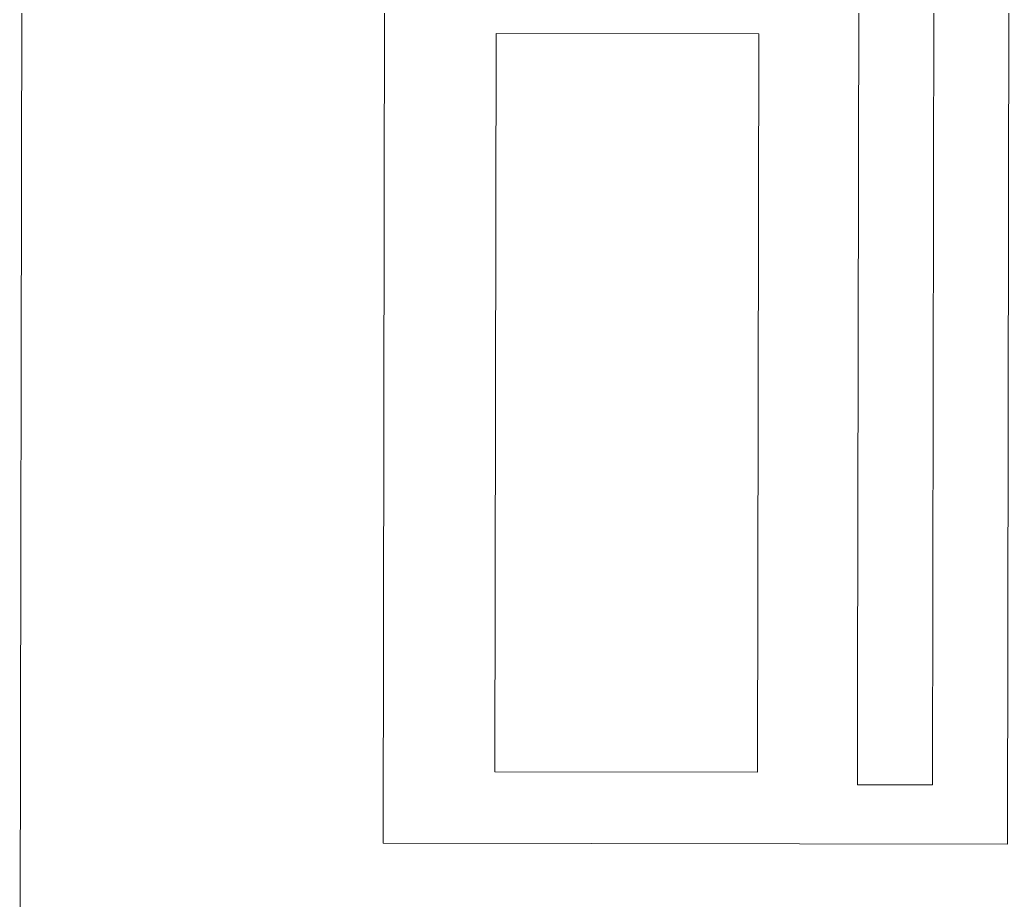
# Model space of a CAD drawing. Header units: millimetres. Extents: x -2143172 to 5255, y -610845 to 279739.
# Drawn here: x -1231614.1 to -1231344.5, y -32134.6 to -31894.9 of the extents above; entities that cross this region are included whole.
import ezdxf

# ---------------------------------------------------------------- set-up
doc = ezdxf.new("R2010")
doc.units = ezdxf.units.MM
doc.header["$LTSCALE"] = 30
doc.layers.add('LOADING', color=163, linetype='Continuous', lineweight=5)

# ---------------------------------------------------------------- blocks, each defined once
blk = doc.blocks.new('workstation')
at = {"layer": 'LOADING'}
for p, q in [((2854.35, -994.87, 0), (2854.249, -1055.87, 0)), ((2827.457, -1004.855, 0), (2827.383, -1049.855, 0)), ((2827.457, -1004.855, 0), (2844.457, -1004.883, 0)), ((2844.457, -1004.883, 0), (2844.383, -1049.883, 0)), ((2829.442, -1039.863, 0), (2829.498, -1006.47, 0)), ((2829.498, -1006.47, 0), (2831.541, -1006.474, 0)), ((2831.541, -1006.474, 0), (2831.537, -1008.969, 0)), ((2834.231, -1026.922, 0), (2834.264, -1006.819, 0)), ((2834.264, -1006.819, 0), (2841.415, -1006.831, 0)), ((2841.415, -1006.831, 0), (2841.382, -1026.934, 0)), ((2831.537, -1008.969, 0), (2831.485, -1039.866, 0)), ((2841.382, -1026.934, 0), (2834.231, -1026.922, 0))]:
    blk.add_line(p, q, dxfattribs=at)

msp = doc.modelspace()

# ---------------------------------------------------------------- block references
at = {"layer": 'LOADING', "xscale": 10, "yscale": 10, "zscale": 10, "rotation": 180}
msp.add_blockref('workstation', (-1203070.65, -42167.96, -0.1), dxfattribs=at)

doc.saveas('drawing.dxf')
